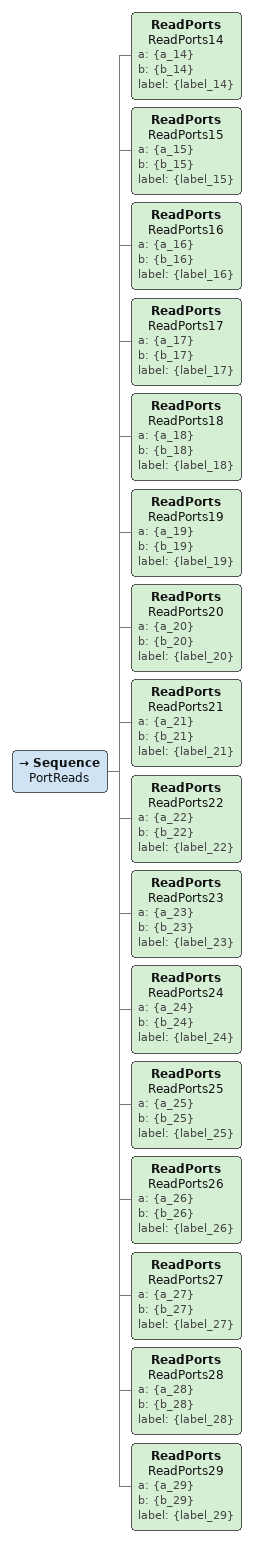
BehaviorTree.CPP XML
<Sequence name="PortReads">
  <ReadPorts name="ReadPorts14" a="{a_14}" b="{b_14}" label="{label_14}"/>
  <ReadPorts name="ReadPorts15" a="{a_15}" b="{b_15}" label="{label_15}"/>
  <ReadPorts name="ReadPorts16" a="{a_16}" b="{b_16}" label="{label_16}"/>
  <ReadPorts name="ReadPorts17" a="{a_17}" b="{b_17}" label="{label_17}"/>
  <ReadPorts name="ReadPorts18" a="{a_18}" b="{b_18}" label="{label_18}"/>
  <ReadPorts name="ReadPorts19" a="{a_19}" b="{b_19}" label="{label_19}"/>
  <ReadPorts name="ReadPorts20" a="{a_20}" b="{b_20}" label="{label_20}"/>
  <ReadPorts name="ReadPorts21" a="{a_21}" b="{b_21}" label="{label_21}"/>
  <ReadPorts name="ReadPorts22" a="{a_22}" b="{b_22}" label="{label_22}"/>
  <ReadPorts name="ReadPorts23" a="{a_23}" b="{b_23}" label="{label_23}"/>
  <ReadPorts name="ReadPorts24" a="{a_24}" b="{b_24}" label="{label_24}"/>
  <ReadPorts name="ReadPorts25" a="{a_25}" b="{b_25}" label="{label_25}"/>
  <ReadPorts name="ReadPorts26" a="{a_26}" b="{b_26}" label="{label_26}"/>
  <ReadPorts name="ReadPorts27" a="{a_27}" b="{b_27}" label="{label_27}"/>
  <ReadPorts name="ReadPorts28" a="{a_28}" b="{b_28}" label="{label_28}"/>
  <ReadPorts name="ReadPorts29" a="{a_29}" b="{b_29}" label="{label_29}"/>
</Sequence>
